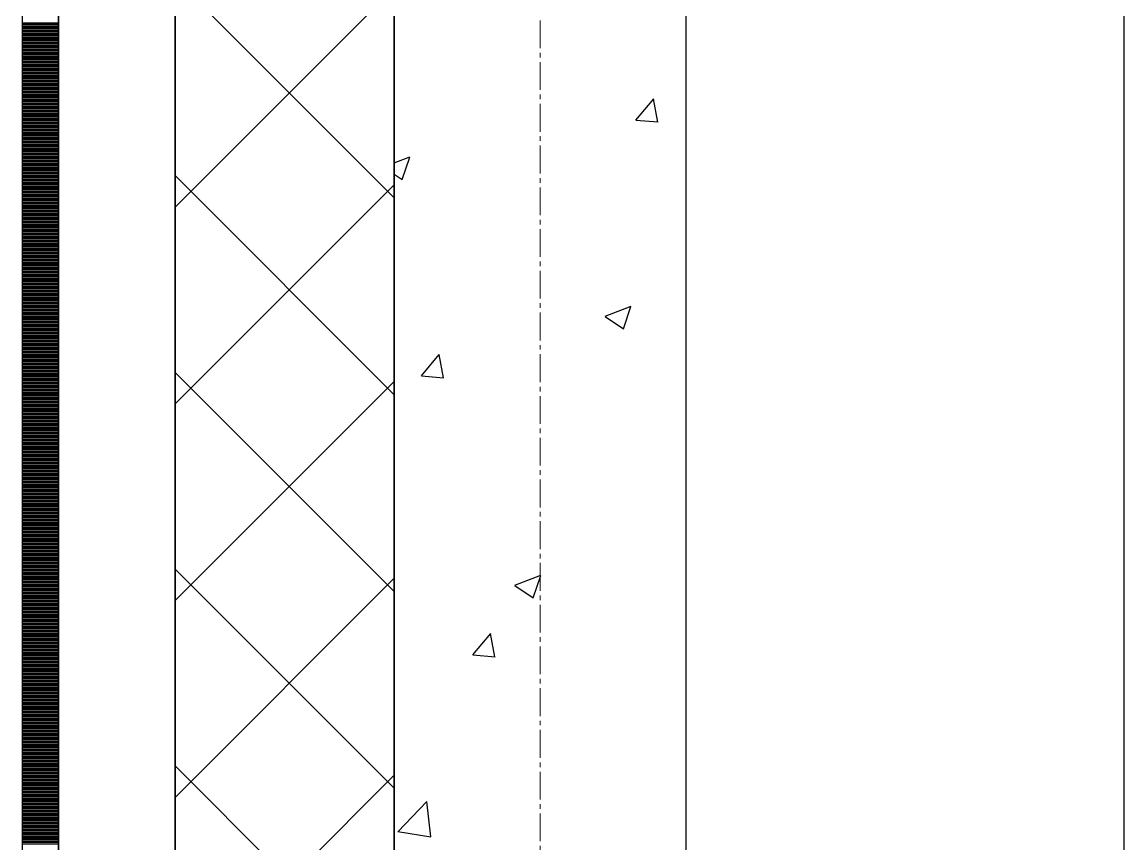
# Model space of a CAD drawing. Header units: millimetres. Extents: x -231292 to 573618, y -153144 to 564035.
# Drawn here: x 8548 to 9303, y 240445 to 241008 of the extents above; entities that cross this region are included whole.
import ezdxf

# ---------------------------------------------------------------- set-up
doc = ezdxf.new("R2010")
doc.units = ezdxf.units.MM
doc.linetypes.add('CENTER2', pattern=[28.575, 19.05, -3.175, 3.175, -3.175])
doc.layers.get('0').update_dxf_attribs({"color": 250})
for name, color, linetype, lineweight in [('АР_Стены ПЕНОблок', 250, 'Continuous', 20), ('АР_Тонкая', 250, 'Continuous', 5), ('АР_Утеплитель', 250, 'Continuous', 0), ('АР_Штриховка', 250, 'Continuous', 0), ('РД_Оси_100', 250, 'Continuous', 0)]:
    doc.layers.add(name, color=color, linetype=linetype, lineweight=lineweight)
doc.layers.add('КР_Балки-0.5', color=60, linetype='Continuous', lineweight=50, plot=False)

# ---------------------------------------------------------------- blocks, each defined once
blk = doc.blocks.new('оси_рен')
at = {"layer": 'РД_Оси_100', "color": 251, "linetype": 'CENTER2', "true_color": 0x636466}
blk.add_line((1195652.916, 135558.25), (1195652.916, 223268.25), dxfattribs=at)

msp = doc.modelspace()

# ---------------------------------------------------------------- linework, layer by layer
at = {"layer": 'АР_Стены ПЕНОблок', "color": 18, "linetype": 'Continuous', "lineweight": 25, "true_color": 0x000000}
for p, q in [((8803.243, 263866.253), (8803.243, 187666.253)), ((9003.243, 187666.253), (9003.243, 263866.253))]:
    msp.add_line(p, q, dxfattribs=at)
at = {"layer": 'АР_Тонкая', "color": 18, "linetype": 'Continuous', "lineweight": 25, "true_color": 0x000000}
for p, q in [((8548.243, 263866.253), (8548.243, 187666.253)), ((8573.243, 263866.253), (8573.243, 187666.253)), ((8573.243, 187666.253), (8573.243, 263866.253)), ((8653.243, 187666.253), (8653.243, 263866.253))]:
    msp.add_line(p, q, dxfattribs=at)
at = {"layer": 'АР_Утеплитель', "color": 18, "linetype": 'Continuous', "lineweight": 25, "true_color": 0x000000}
for p, q in [((8653.243, 263866.253), (8653.243, 187666.253)), ((8803.243, 187666.253), (8803.243, 263866.253))]:
    msp.add_line(p, q, dxfattribs=at)
at = {"layer": 'АР_Штриховка', "color": 18, "linetype": 'Continuous', "lineweight": 25, "true_color": 0x000000}
for p, q in [((8803.243, 240887.082), (8653.243, 241037.082)), ((8653.243, 240880.795), (8803.243, 241030.795)), ((8548.243, 241007.002), (8573.243, 241007.002)), ((8548.243, 241006.002), (8573.243, 241006.002)), ((8548.243, 241005.002), (8573.243, 241005.002)), ((8548.243, 241004.002), (8573.243, 241004.002)), ((8548.243, 241003.002), (8573.243, 241003.002)), ((8548.243, 241002.002), (8573.243, 241002.002)), ((8548.243, 241001.002), (8573.243, 241001.002)), ((8548.243, 241000.002), (8573.243, 241000.002)), ((8548.243, 240999.002), (8573.243, 240999.002)), ((8548.243, 240998.002), (8573.243, 240998.002)), ((8548.243, 240997.002), (8573.243, 240997.002)), ((8548.243, 240996.002), (8573.243, 240996.002)), ((8548.243, 240995.002), (8573.243, 240995.002)), ((8548.243, 240994.002), (8573.243, 240994.002)), ((8548.243, 240993.002), (8573.243, 240993.002)), ((8548.243, 240992.002), (8573.243, 240992.002)), ((8548.243, 240991.002), (8573.243, 240991.002)), ((8548.243, 240990.002), (8573.243, 240990.002)), ((8548.243, 240989.002), (8573.243, 240989.002)), ((8548.243, 240988.002), (8573.243, 240988.002)), ((8548.243, 240987.002), (8573.243, 240987.002)), ((8548.243, 240986.002), (8573.243, 240986.002)), ((8548.243, 240985.002), (8573.243, 240985.002)), ((8548.243, 240984.002), (8573.243, 240984.002)), ((8548.243, 240983.002), (8573.243, 240983.002)), ((8548.243, 240982.002), (8573.243, 240982.002)), ((8548.243, 240981.002), (8573.243, 240981.002)), ((8548.243, 240980.002), (8573.243, 240980.002)), ((8548.243, 240979.002), (8573.243, 240979.002)), ((8548.243, 240978.002), (8573.243, 240978.002)), ((8548.243, 240977.002), (8573.243, 240977.002)), ((8548.243, 240976.002), (8573.243, 240976.002)), ((8548.243, 240975.002), (8573.243, 240975.002)), ((8548.243, 240974.002), (8573.243, 240974.002)), ((8548.243, 240973.002), (8573.243, 240973.002)), ((8548.243, 240972.002), (8573.243, 240972.002)), ((8548.243, 240971.002), (8573.243, 240971.002)), ((8548.243, 240970.002), (8573.243, 240970.002)), ((8548.243, 240969.002), (8573.243, 240969.002)), ((8548.243, 240968.002), (8573.243, 240968.002)), ((8548.243, 240967.002), (8573.243, 240967.002)), ((8548.243, 240966.002), (8573.243, 240966.002)), ((8548.243, 240965.002), (8573.243, 240965.002)), ((8548.243, 240964.002), (8573.243, 240964.002)), ((8548.243, 240963.002), (8573.243, 240963.002)), ((8548.243, 240962.002), (8573.243, 240962.002)), ((8548.243, 240961.002), (8573.243, 240961.002)), ((8548.243, 240960.002), (8573.243, 240960.002)), ((8548.243, 240959.002), (8573.243, 240959.002)), ((8548.243, 240958.002), (8573.243, 240958.002)), ((8548.243, 240957.002), (8573.243, 240957.002)), ((8548.243, 240956.002), (8573.243, 240956.002)), ((8548.243, 240955.002), (8573.243, 240955.002)), ((8548.243, 240954.002), (8573.243, 240954.002)), ((8548.243, 240953.002), (8573.243, 240953.002)), ((8548.243, 240952.002), (8573.243, 240952.002)), ((8548.243, 240951.002), (8573.243, 240951.002)), ((8968.83, 240940.425), (8981.075, 240955.019)), ((8983.885, 240939.064), (8980.948, 240954.985)), ((8548.243, 240950.002), (8573.243, 240950.002)), ((8548.243, 240949.002), (8573.243, 240949.002)), ((8548.243, 240948.002), (8573.243, 240948.002)), ((8548.243, 240947.002), (8573.243, 240947.002)), ((8548.243, 240946.002), (8573.243, 240946.002)), ((8548.243, 240945.002), (8573.243, 240945.002)), ((8548.243, 240944.002), (8573.243, 240944.002)), ((8548.243, 240943.002), (8573.243, 240943.002)), ((8548.243, 240942.002), (8573.243, 240942.002)), ((8548.243, 240941.002), (8573.243, 240941.002)), ((8548.243, 240940.002), (8573.243, 240940.002)), ((8548.243, 240939.002), (8573.243, 240939.002)), ((8548.243, 240938.002), (8573.243, 240938.002)), ((8548.243, 240937.002), (8573.243, 240937.002)), ((8548.243, 240936.002), (8573.243, 240936.002)), ((8968.829, 240940.415), (8984.011, 240939.087)), ((8548.243, 240935.002), (8573.243, 240935.002)), ((8548.243, 240934.002), (8573.243, 240934.002)), ((8548.243, 240933.002), (8573.243, 240933.002)), ((8548.243, 240932.002), (8573.243, 240932.002)), ((8548.243, 240931.002), (8573.243, 240931.002)), ((8548.243, 240930.002), (8573.243, 240930.002)), ((8548.243, 240929.002), (8573.243, 240929.002)), ((8548.243, 240928.002), (8573.243, 240928.002)), ((8548.243, 240927.002), (8573.243, 240927.002)), ((8548.243, 240926.002), (8573.243, 240926.002)), ((8548.243, 240925.002), (8573.243, 240925.002)), ((8548.243, 240924.002), (8573.243, 240924.002)), ((8548.243, 240923.002), (8573.243, 240923.002)), ((8548.243, 240922.002), (8573.243, 240922.002)), ((8548.243, 240921.002), (8573.243, 240921.002)), ((8548.243, 240920.002), (8573.243, 240920.002)), ((8548.243, 240919.002), (8573.243, 240919.002)), ((8548.243, 240918.002), (8573.243, 240918.002)), ((8548.243, 240917.002), (8573.243, 240917.002)), ((8548.243, 240916.002), (8573.243, 240916.002)), ((8548.243, 240915.002), (8573.243, 240915.002)), ((8548.243, 240914.002), (8573.243, 240914.002)), ((8803.243, 240911.188), (8813.945, 240915.296)), ((8808.709, 240899.733), (8813.859, 240915.082)), ((8548.243, 240913.002), (8573.243, 240913.002)), ((8548.243, 240912.002), (8573.243, 240912.002)), ((8548.243, 240911.002), (8573.243, 240911.002)), ((8548.243, 240910.002), (8573.243, 240910.002)), ((8548.243, 240909.002), (8573.243, 240909.002)), ((8548.243, 240908.002), (8573.243, 240908.002)), ((8548.243, 240907.002), (8573.243, 240907.002)), ((8548.243, 240906.002), (8573.243, 240906.002)), ((8548.243, 240905.002), (8573.243, 240905.002)), ((8548.243, 240904.002), (8573.243, 240904.002)), ((8548.243, 240903.002), (8573.243, 240903.002)), ((8548.243, 240902.002), (8573.243, 240902.002)), ((8548.243, 240901.002), (8573.243, 240901.002)), ((8548.243, 240900.002), (8573.243, 240900.002)), ((8548.243, 240899.002), (8573.243, 240899.002)), ((8803.243, 240752.378), (8653.243, 240902.378)), ((8803.243, 240903.416), (8808.699, 240899.736)), ((8548.243, 240898.002), (8573.243, 240898.002)), ((8548.243, 240897.002), (8573.243, 240897.002)), ((8548.243, 240896.002), (8573.243, 240896.002)), ((8548.243, 240895.002), (8573.243, 240895.002)), ((8548.243, 240894.002), (8573.243, 240894.002)), ((8548.243, 240893.002), (8573.243, 240893.002)), ((8548.243, 240892.002), (8573.243, 240892.002)), ((8548.243, 240891.002), (8573.243, 240891.002)), ((8653.243, 240746.091), (8803.243, 240896.091)), ((8548.243, 240890.002), (8573.243, 240890.002)), ((8548.243, 240889.002), (8573.243, 240889.002)), ((8548.243, 240888.002), (8573.243, 240888.002)), ((8548.243, 240887.002), (8573.243, 240887.002)), ((8548.243, 240886.002), (8573.243, 240886.002)), ((8548.243, 240885.002), (8573.243, 240885.002)), ((8548.243, 240884.002), (8573.243, 240884.002)), ((8548.243, 240883.002), (8573.243, 240883.002)), ((8548.243, 240882.002), (8573.243, 240882.002)), ((8548.243, 240881.002), (8573.243, 240881.002)), ((8548.243, 240880.002), (8573.243, 240880.002)), ((8548.243, 240879.002), (8573.243, 240879.002)), ((8548.243, 240878.002), (8573.243, 240878.002)), ((8548.243, 240877.002), (8573.243, 240877.002)), ((8548.243, 240876.002), (8573.243, 240876.002)), ((8548.243, 240875.002), (8573.243, 240875.002)), ((8548.243, 240874.002), (8573.243, 240874.002)), ((8548.243, 240873.002), (8573.243, 240873.002)), ((8548.243, 240872.002), (8573.243, 240872.002)), ((8548.243, 240871.002), (8573.243, 240871.002)), ((8548.243, 240870.002), (8573.243, 240870.002)), ((8548.243, 240869.002), (8573.243, 240869.002)), ((8548.243, 240868.002), (8573.243, 240868.002)), ((8548.243, 240867.002), (8573.243, 240867.002)), ((8548.243, 240866.002), (8573.243, 240866.002)), ((8548.243, 240865.002), (8573.243, 240865.002)), ((8548.243, 240864.002), (8573.243, 240864.002)), ((8548.243, 240863.002), (8573.243, 240863.002)), ((8548.243, 240862.002), (8573.243, 240862.002)), ((8548.243, 240861.002), (8573.243, 240861.002)), ((8548.243, 240860.002), (8573.243, 240860.002)), ((8548.243, 240859.002), (8573.243, 240859.002)), ((8548.243, 240858.002), (8573.243, 240858.002)), ((8548.243, 240857.002), (8573.243, 240857.002)), ((8548.243, 240856.002), (8573.243, 240856.002)), ((8548.243, 240855.002), (8573.243, 240855.002)), ((8548.243, 240854.002), (8573.243, 240854.002)), ((8548.243, 240853.002), (8573.243, 240853.002)), ((8548.243, 240852.002), (8573.243, 240852.002)), ((8548.243, 240851.002), (8573.243, 240851.002)), ((8548.243, 240850.002), (8573.243, 240850.002)), ((8548.243, 240849.002), (8573.243, 240849.002)), ((8548.243, 240848.002), (8573.243, 240848.002)), ((8548.243, 240847.002), (8573.243, 240847.002)), ((8548.243, 240846.002), (8573.243, 240846.002)), ((8548.243, 240845.002), (8573.243, 240845.002)), ((8548.243, 240844.002), (8573.243, 240844.002)), ((8548.243, 240843.002), (8573.243, 240843.002)), ((8548.243, 240842.002), (8573.243, 240842.002)), ((8548.243, 240841.002), (8573.243, 240841.002)), ((8548.243, 240840.002), (8573.243, 240840.002)), ((8548.243, 240839.002), (8573.243, 240839.002)), ((8548.243, 240838.002), (8573.243, 240838.002)), ((8548.243, 240837.002), (8573.243, 240837.002)), ((8548.243, 240836.002), (8573.243, 240836.002)), ((8548.243, 240835.002), (8573.243, 240835.002)), ((8548.243, 240834.002), (8573.243, 240834.002)), ((8548.243, 240833.002), (8573.243, 240833.002)), ((8548.243, 240832.002), (8573.243, 240832.002)), ((8548.243, 240831.002), (8573.243, 240831.002)), ((8548.243, 240830.002), (8573.243, 240830.002)), ((8548.243, 240829.002), (8573.243, 240829.002)), ((8548.243, 240828.002), (8573.243, 240828.002)), ((8548.243, 240827.002), (8573.243, 240827.002)), ((8548.243, 240826.002), (8573.243, 240826.002)), ((8548.243, 240825.002), (8573.243, 240825.002)), ((8548.243, 240824.002), (8573.243, 240824.002)), ((8548.243, 240823.002), (8573.243, 240823.002)), ((8548.243, 240822.002), (8573.243, 240822.002)), ((8548.243, 240821.002), (8573.243, 240821.002)), ((8548.243, 240820.002), (8573.243, 240820.002)), ((8548.243, 240819.002), (8573.243, 240819.002)), ((8548.243, 240818.002), (8573.243, 240818.002)), ((8548.243, 240817.002), (8573.243, 240817.002)), ((8548.243, 240816.002), (8573.243, 240816.002)), ((8548.243, 240815.002), (8573.243, 240815.002)), ((8548.243, 240814.002), (8573.243, 240814.002)), ((8548.243, 240813.002), (8573.243, 240813.002)), ((8548.243, 240812.002), (8573.243, 240812.002)), ((8548.243, 240811.002), (8573.243, 240811.002)), ((8548.243, 240810.002), (8573.243, 240810.002)), ((8548.243, 240809.002), (8573.243, 240809.002)), ((8548.243, 240808.002), (8573.243, 240808.002)), ((8947.774, 240806.204), (8965.559, 240813.031)), ((8960.323, 240797.468), (8965.473, 240812.817)), ((8548.243, 240807.002), (8573.243, 240807.002)), ((8548.243, 240806.002), (8573.243, 240806.002)), ((8548.243, 240805.002), (8573.243, 240805.002)), ((8548.243, 240804.002), (8573.243, 240804.002)), ((8548.243, 240803.002), (8573.243, 240803.002)), ((8548.243, 240802.002), (8573.243, 240802.002)), ((8548.243, 240801.002), (8573.243, 240801.002)), ((8548.243, 240800.002), (8573.243, 240800.002)), ((8947.679, 240805.993), (8960.313, 240797.47)), ((8548.243, 240799.002), (8573.243, 240799.002)), ((8548.243, 240798.002), (8573.243, 240798.002)), ((8548.243, 240797.002), (8573.243, 240797.002)), ((8548.243, 240796.002), (8573.243, 240796.002)), ((8548.243, 240795.002), (8573.243, 240795.002)), ((8548.243, 240794.002), (8573.243, 240794.002)), ((8548.243, 240793.002), (8573.243, 240793.002)), ((8548.243, 240792.002), (8573.243, 240792.002)), ((8548.243, 240791.002), (8573.243, 240791.002)), ((8548.243, 240790.002), (8573.243, 240790.002)), ((8548.243, 240789.002), (8573.243, 240789.002)), ((8548.243, 240788.002), (8573.243, 240788.002)), ((8548.243, 240787.002), (8573.243, 240787.002)), ((8548.243, 240786.002), (8573.243, 240786.002)), ((8548.243, 240785.002), (8573.243, 240785.002)), ((8548.243, 240784.002), (8573.243, 240784.002)), ((8548.243, 240783.002), (8573.243, 240783.002)), ((8548.243, 240782.002), (8573.243, 240782.002)), ((8548.243, 240781.002), (8573.243, 240781.002)), ((8548.243, 240780.002), (8573.243, 240780.002)), ((8548.243, 240779.002), (8573.243, 240779.002)), ((8548.243, 240778.002), (8573.243, 240778.002)), ((8821.888, 240765.308), (8834.133, 240779.901)), ((8836.943, 240763.946), (8834.007, 240779.867)), ((8548.243, 240777.002), (8573.243, 240777.002)), ((8548.243, 240776.002), (8573.243, 240776.002)), ((8548.243, 240775.002), (8573.243, 240775.002)), ((8548.243, 240774.002), (8573.243, 240774.002)), ((8548.243, 240773.002), (8573.243, 240773.002)), ((8548.243, 240772.002), (8573.243, 240772.002)), ((8548.243, 240771.002), (8573.243, 240771.002)), ((8548.243, 240770.002), (8573.243, 240770.002)), ((8548.243, 240769.002), (8573.243, 240769.002)), ((8548.243, 240768.002), (8573.243, 240768.002)), ((8548.243, 240767.002), (8573.243, 240767.002)), ((8548.243, 240766.002), (8573.243, 240766.002)), ((8548.243, 240765.002), (8573.243, 240765.002)), ((8548.243, 240764.002), (8573.243, 240764.002)), ((8548.243, 240763.002), (8573.243, 240763.002)), ((8803.243, 240617.674), (8653.243, 240767.674)), ((8821.887, 240765.298), (8837.069, 240763.969)), ((8548.243, 240762.002), (8573.243, 240762.002)), ((8548.243, 240761.002), (8573.243, 240761.002)), ((8548.243, 240760.002), (8573.243, 240760.002)), ((8548.243, 240759.002), (8573.243, 240759.002)), ((8548.243, 240758.002), (8573.243, 240758.002)), ((8548.243, 240757.002), (8573.243, 240757.002)), ((8548.243, 240756.002), (8573.243, 240756.002)), ((8548.243, 240755.002), (8573.243, 240755.002)), ((8653.243, 240611.387), (8803.243, 240761.387)), ((8548.243, 240754.002), (8573.243, 240754.002)), ((8548.243, 240753.002), (8573.243, 240753.002)), ((8548.243, 240752.002), (8573.243, 240752.002)), ((8548.243, 240751.002), (8573.243, 240751.002)), ((8548.243, 240750.002), (8573.243, 240750.002)), ((8548.243, 240749.002), (8573.243, 240749.002)), ((8548.243, 240748.002), (8573.243, 240748.002)), ((8548.243, 240747.002), (8573.243, 240747.002)), ((8548.243, 240746.002), (8573.243, 240746.002)), ((8548.243, 240745.002), (8573.243, 240745.002)), ((8548.243, 240744.002), (8573.243, 240744.002)), ((8548.243, 240743.002), (8573.243, 240743.002)), ((8548.243, 240742.002), (8573.243, 240742.002)), ((8548.243, 240741.002), (8573.243, 240741.002)), ((8548.243, 240740.002), (8573.243, 240740.002)), ((8548.243, 240739.002), (8573.243, 240739.002)), ((8548.243, 240738.002), (8573.243, 240738.002)), ((8548.243, 240737.002), (8573.243, 240737.002)), ((8548.243, 240736.002), (8573.243, 240736.002)), ((8548.243, 240735.002), (8573.243, 240735.002)), ((8548.243, 240734.002), (8573.243, 240734.002)), ((8548.243, 240733.002), (8573.243, 240733.002)), ((8548.243, 240732.002), (8573.243, 240732.002)), ((8548.243, 240731.002), (8573.243, 240731.002)), ((8548.243, 240730.002), (8573.243, 240730.002)), ((8548.243, 240729.002), (8573.243, 240729.002)), ((8548.243, 240728.002), (8573.243, 240728.002)), ((8548.243, 240727.002), (8573.243, 240727.002)), ((8548.243, 240726.002), (8573.243, 240726.002)), ((8548.243, 240725.002), (8573.243, 240725.002)), ((8548.243, 240724.002), (8573.243, 240724.002)), ((8548.243, 240723.002), (8573.243, 240723.002)), ((8548.243, 240722.002), (8573.243, 240722.002)), ((8548.243, 240721.002), (8573.243, 240721.002)), ((8548.243, 240720.002), (8573.243, 240720.002)), ((8548.243, 240719.002), (8573.243, 240719.002)), ((8548.243, 240718.002), (8573.243, 240718.002)), ((8548.243, 240717.002), (8573.243, 240717.002)), ((8548.243, 240716.002), (8573.243, 240716.002)), ((8548.243, 240715.002), (8573.243, 240715.002)), ((8548.243, 240714.002), (8573.243, 240714.002)), ((8548.243, 240713.002), (8573.243, 240713.002)), ((8548.243, 240712.002), (8573.243, 240712.002)), ((8548.243, 240711.002), (8573.243, 240711.002)), ((8548.243, 240710.002), (8573.243, 240710.002)), ((8548.243, 240709.002), (8573.243, 240709.002)), ((8548.243, 240708.002), (8573.243, 240708.002)), ((8548.243, 240707.002), (8573.243, 240707.002)), ((8548.243, 240706.002), (8573.243, 240706.002)), ((8548.243, 240705.002), (8573.243, 240705.002)), ((8548.243, 240704.002), (8573.243, 240704.002)), ((8548.243, 240703.002), (8573.243, 240703.002)), ((8548.243, 240702.002), (8573.243, 240702.002)), ((8548.243, 240701.002), (8573.243, 240701.002)), ((8548.243, 240700.002), (8573.243, 240700.002)), ((8548.243, 240699.002), (8573.243, 240699.002)), ((8548.243, 240698.002), (8573.243, 240698.002)), ((8548.243, 240697.002), (8573.243, 240697.002)), ((8548.243, 240696.002), (8573.243, 240696.002)), ((8548.243, 240695.002), (8573.243, 240695.002)), ((8548.243, 240694.002), (8573.243, 240694.002)), ((8548.243, 240693.002), (8573.243, 240693.002)), ((8548.243, 240692.002), (8573.243, 240692.002)), ((8548.243, 240691.002), (8573.243, 240691.002)), ((8548.243, 240690.002), (8573.243, 240690.002)), ((8548.243, 240689.002), (8573.243, 240689.002)), ((8548.243, 240688.002), (8573.243, 240688.002)), ((8548.243, 240687.002), (8573.243, 240687.002)), ((8548.243, 240686.002), (8573.243, 240686.002)), ((8548.243, 240685.002), (8573.243, 240685.002)), ((8548.243, 240684.002), (8573.243, 240684.002)), ((8548.243, 240683.002), (8573.243, 240683.002)), ((8548.243, 240682.002), (8573.243, 240682.002)), ((8548.243, 240681.002), (8573.243, 240681.002)), ((8548.243, 240680.002), (8573.243, 240680.002)), ((8548.243, 240679.002), (8573.243, 240679.002)), ((8548.243, 240678.002), (8573.243, 240678.002)), ((8548.243, 240677.002), (8573.243, 240677.002)), ((8548.243, 240676.002), (8573.243, 240676.002)), ((8548.243, 240675.002), (8573.243, 240675.002)), ((8548.243, 240674.002), (8573.243, 240674.002)), ((8548.243, 240673.002), (8573.243, 240673.002)), ((8548.243, 240672.002), (8573.243, 240672.002)), ((8548.243, 240671.002), (8573.243, 240671.002)), ((8548.243, 240670.002), (8573.243, 240670.002)), ((8548.243, 240669.002), (8573.243, 240669.002)), ((8548.243, 240668.002), (8573.243, 240668.002)), ((8548.243, 240667.002), (8573.243, 240667.002)), ((8548.243, 240666.002), (8573.243, 240666.002)), ((8548.243, 240665.002), (8573.243, 240665.002)), ((8548.243, 240664.002), (8573.243, 240664.002)), ((8548.243, 240663.002), (8573.243, 240663.002)), ((8548.243, 240662.002), (8573.243, 240662.002)), ((8548.243, 240661.002), (8573.243, 240661.002)), ((8548.243, 240660.002), (8573.243, 240660.002)), ((8548.243, 240659.002), (8573.243, 240659.002)), ((8548.243, 240658.002), (8573.243, 240658.002)), ((8548.243, 240657.002), (8573.243, 240657.002)), ((8548.243, 240656.002), (8573.243, 240656.002)), ((8548.243, 240655.002), (8573.243, 240655.002)), ((8548.243, 240654.002), (8573.243, 240654.002)), ((8548.243, 240653.002), (8573.243, 240653.002)), ((8548.243, 240652.002), (8573.243, 240652.002)), ((8548.243, 240651.002), (8573.243, 240651.002)), ((8548.243, 240650.002), (8573.243, 240650.002)), ((8548.243, 240649.002), (8573.243, 240649.002)), ((8548.243, 240648.002), (8573.243, 240648.002)), ((8548.243, 240647.002), (8573.243, 240647.002)), ((8548.243, 240646.002), (8573.243, 240646.002)), ((8548.243, 240645.002), (8573.243, 240645.002)), ((8548.243, 240644.002), (8573.243, 240644.002)), ((8548.243, 240643.002), (8573.243, 240643.002)), ((8548.243, 240642.002), (8573.243, 240642.002)), ((8548.243, 240641.002), (8573.243, 240641.002)), ((8548.243, 240640.002), (8573.243, 240640.002)), ((8548.243, 240639.002), (8573.243, 240639.002)), ((8548.243, 240638.002), (8573.243, 240638.002)), ((8548.243, 240637.002), (8573.243, 240637.002)), ((8548.243, 240636.002), (8573.243, 240636.002)), ((8548.243, 240635.002), (8573.243, 240635.002)), ((8548.243, 240634.002), (8573.243, 240634.002)), ((8548.243, 240633.002), (8573.243, 240633.002)), ((8548.243, 240632.002), (8573.243, 240632.002)), ((8548.243, 240631.002), (8573.243, 240631.002)), ((8548.243, 240630.002), (8573.243, 240630.002)), ((8548.243, 240629.002), (8573.243, 240629.002)), ((8548.243, 240628.002), (8573.243, 240628.002)), ((8548.243, 240627.002), (8573.243, 240627.002)), ((8803.243, 240482.97), (8653.243, 240632.97)), ((8653.243, 240476.684), (8803.243, 240626.684)), ((8885.972, 240622.016), (8903.757, 240628.842)), ((8898.521, 240613.28), (8903.671, 240628.629)), ((8548.243, 240626.002), (8573.243, 240626.002)), ((8548.243, 240625.002), (8573.243, 240625.002)), ((8548.243, 240624.002), (8573.243, 240624.002)), ((8548.243, 240623.002), (8573.243, 240623.002)), ((8548.243, 240622.002), (8573.243, 240622.002)), ((8548.243, 240621.002), (8573.243, 240621.002)), ((8548.243, 240620.002), (8573.243, 240620.002)), ((8548.243, 240619.002), (8573.243, 240619.002)), ((8885.877, 240621.805), (8898.511, 240613.282)), ((8548.243, 240618.002), (8573.243, 240618.002)), ((8548.243, 240617.002), (8573.243, 240617.002)), ((8548.243, 240616.002), (8573.243, 240616.002)), ((8548.243, 240615.002), (8573.243, 240615.002)), ((8548.243, 240614.002), (8573.243, 240614.002)), ((8548.243, 240613.002), (8573.243, 240613.002)), ((8548.243, 240612.002), (8573.243, 240612.002)), ((8548.243, 240611.002), (8573.243, 240611.002)), ((8548.243, 240610.002), (8573.243, 240610.002)), ((8548.243, 240609.002), (8573.243, 240609.002)), ((8548.243, 240608.002), (8573.243, 240608.002)), ((8548.243, 240607.002), (8573.243, 240607.002)), ((8548.243, 240606.002), (8573.243, 240606.002)), ((8548.243, 240605.002), (8573.243, 240605.002)), ((8548.243, 240604.002), (8573.243, 240604.002)), ((8548.243, 240603.002), (8573.243, 240603.002)), ((8548.243, 240602.002), (8573.243, 240602.002)), ((8548.243, 240601.002), (8573.243, 240601.002)), ((8548.243, 240600.002), (8573.243, 240600.002)), ((8548.243, 240599.002), (8573.243, 240599.002)), ((8548.243, 240598.002), (8573.243, 240598.002)), ((8548.243, 240597.002), (8573.243, 240597.002)), ((8548.243, 240596.002), (8573.243, 240596.002)), ((8548.243, 240595.002), (8573.243, 240595.002)), ((8548.243, 240594.002), (8573.243, 240594.002)), ((8548.243, 240593.002), (8573.243, 240593.002)), ((8548.243, 240592.002), (8573.243, 240592.002)), ((8548.243, 240591.002), (8573.243, 240591.002)), ((8548.243, 240590.002), (8573.243, 240590.002)), ((8548.243, 240589.002), (8573.243, 240589.002)), ((8857.132, 240574.251), (8869.377, 240588.844)), ((8872.186, 240572.889), (8869.249, 240588.81)), ((8548.243, 240588.002), (8573.243, 240588.002)), ((8548.243, 240587.002), (8573.243, 240587.002)), ((8548.243, 240586.002), (8573.243, 240586.002)), ((8548.243, 240585.002), (8573.243, 240585.002)), ((8548.243, 240584.002), (8573.243, 240584.002)), ((8548.243, 240583.002), (8573.243, 240583.002)), ((8548.243, 240582.002), (8573.243, 240582.002)), ((8548.243, 240581.002), (8573.243, 240581.002)), ((8548.243, 240580.002), (8573.243, 240580.002)), ((8548.243, 240579.002), (8573.243, 240579.002)), ((8548.243, 240578.002), (8573.243, 240578.002)), ((8548.243, 240577.002), (8573.243, 240577.002)), ((8548.243, 240576.002), (8573.243, 240576.002)), ((8548.243, 240575.002), (8573.243, 240575.002)), ((8548.243, 240574.002), (8573.243, 240574.002)), ((8857.131, 240574.241), (8872.313, 240572.912)), ((8548.243, 240573.002), (8573.243, 240573.002)), ((8548.243, 240572.002), (8573.243, 240572.002)), ((8548.243, 240571.002), (8573.243, 240571.002)), ((8548.243, 240570.002), (8573.243, 240570.002)), ((8548.243, 240569.002), (8573.243, 240569.002)), ((8548.243, 240568.002), (8573.243, 240568.002)), ((8548.243, 240567.002), (8573.243, 240567.002)), ((8548.243, 240566.002), (8573.243, 240566.002)), ((8548.243, 240565.002), (8573.243, 240565.002)), ((8548.243, 240564.002), (8573.243, 240564.002)), ((8548.243, 240563.002), (8573.243, 240563.002)), ((8548.243, 240562.002), (8573.243, 240562.002)), ((8548.243, 240561.002), (8573.243, 240561.002)), ((8548.243, 240560.002), (8573.243, 240560.002)), ((8548.243, 240559.002), (8573.243, 240559.002)), ((8548.243, 240558.002), (8573.243, 240558.002)), ((8548.243, 240557.002), (8573.243, 240557.002)), ((8548.243, 240556.002), (8573.243, 240556.002)), ((8548.243, 240555.002), (8573.243, 240555.002)), ((8548.243, 240554.002), (8573.243, 240554.002)), ((8548.243, 240553.002), (8573.243, 240553.002)), ((8548.243, 240552.002), (8573.243, 240552.002)), ((8548.243, 240551.002), (8573.243, 240551.002)), ((8548.243, 240550.002), (8573.243, 240550.002)), ((8548.243, 240549.002), (8573.243, 240549.002)), ((8548.243, 240548.002), (8573.243, 240548.002)), ((8548.243, 240547.002), (8573.243, 240547.002)), ((8548.243, 240546.002), (8573.243, 240546.002)), ((8548.243, 240545.002), (8573.243, 240545.002)), ((8548.243, 240544.002), (8573.243, 240544.002)), ((8548.243, 240543.002), (8573.243, 240543.002)), ((8548.243, 240542.002), (8573.243, 240542.002)), ((8548.243, 240541.002), (8573.243, 240541.002)), ((8548.243, 240540.002), (8573.243, 240540.002)), ((8548.243, 240539.002), (8573.243, 240539.002)), ((8548.243, 240538.002), (8573.243, 240538.002)), ((8548.243, 240537.002), (8573.243, 240537.002)), ((8548.243, 240536.002), (8573.243, 240536.002)), ((8548.243, 240535.002), (8573.243, 240535.002)), ((8548.243, 240534.002), (8573.243, 240534.002)), ((8548.243, 240533.002), (8573.243, 240533.002)), ((8548.243, 240532.002), (8573.243, 240532.002)), ((8548.243, 240531.002), (8573.243, 240531.002)), ((8548.243, 240530.002), (8573.243, 240530.002)), ((8548.243, 240529.002), (8573.243, 240529.002)), ((8548.243, 240528.002), (8573.243, 240528.002)), ((8548.243, 240527.002), (8573.243, 240527.002)), ((8548.243, 240526.002), (8573.243, 240526.002)), ((8548.243, 240525.002), (8573.243, 240525.002)), ((8548.243, 240524.002), (8573.243, 240524.002)), ((8548.243, 240523.002), (8573.243, 240523.002)), ((8548.243, 240522.002), (8573.243, 240522.002)), ((8548.243, 240521.002), (8573.243, 240521.002)), ((8548.243, 240520.002), (8573.243, 240520.002)), ((8548.243, 240519.002), (8573.243, 240519.002)), ((8548.243, 240518.002), (8573.243, 240518.002)), ((8548.243, 240517.002), (8573.243, 240517.002)), ((8548.243, 240516.002), (8573.243, 240516.002)), ((8548.243, 240515.002), (8573.243, 240515.002)), ((8548.243, 240514.002), (8573.243, 240514.002)), ((8548.243, 240513.002), (8573.243, 240513.002)), ((8548.243, 240512.002), (8573.243, 240512.002)), ((8548.243, 240511.002), (8573.243, 240511.002)), ((8548.243, 240510.002), (8573.243, 240510.002)), ((8548.243, 240509.002), (8573.243, 240509.002)), ((8548.243, 240508.002), (8573.243, 240508.002)), ((8548.243, 240507.002), (8573.243, 240507.002)), ((8548.243, 240506.002), (8573.243, 240506.002)), ((8548.243, 240505.002), (8573.243, 240505.002)), ((8548.243, 240504.002), (8573.243, 240504.002)), ((8548.243, 240503.002), (8573.243, 240503.002)), ((8548.243, 240502.002), (8573.243, 240502.002)), ((8548.243, 240501.002), (8573.243, 240501.002)), ((8548.243, 240500.002), (8573.243, 240500.002)), ((8548.243, 240499.002), (8573.243, 240499.002)), ((8548.243, 240498.002), (8573.243, 240498.002)), ((8803.243, 240348.267), (8653.243, 240498.267)), ((8548.243, 240497.002), (8573.243, 240497.002)), ((8548.243, 240496.002), (8573.243, 240496.002)), ((8548.243, 240495.002), (8573.243, 240495.002)), ((8548.243, 240494.002), (8573.243, 240494.002)), ((8548.243, 240493.002), (8573.243, 240493.002)), ((8548.243, 240492.002), (8573.243, 240492.002)), ((8548.243, 240491.002), (8573.243, 240491.002)), ((8653.243, 240341.98), (8803.243, 240491.98)), ((8548.243, 240490.002), (8573.243, 240490.002)), ((8548.243, 240489.002), (8573.243, 240489.002)), ((8548.243, 240488.002), (8573.243, 240488.002)), ((8548.243, 240487.002), (8573.243, 240487.002)), ((8548.243, 240486.002), (8573.243, 240486.002)), ((8548.243, 240485.002), (8573.243, 240485.002)), ((8548.243, 240484.002), (8573.243, 240484.002)), ((8548.243, 240483.002), (8573.243, 240483.002)), ((8548.243, 240482.002), (8573.243, 240482.002)), ((8548.243, 240481.002), (8573.243, 240481.002)), ((8548.243, 240480.002), (8573.243, 240480.002)), ((8548.243, 240479.002), (8573.243, 240479.002)), ((8548.243, 240478.002), (8573.243, 240478.002)), ((8548.243, 240477.002), (8573.243, 240477.002)), ((8548.243, 240476.002), (8573.243, 240476.002)), ((8548.243, 240475.002), (8573.243, 240475.002)), ((8548.243, 240474.002), (8573.243, 240474.002)), ((8548.243, 240473.002), (8573.243, 240473.002)), ((8548.243, 240472.002), (8573.243, 240472.002)), ((8548.243, 240471.002), (8573.243, 240471.002)), ((8548.243, 240470.002), (8573.243, 240470.002)), ((8548.243, 240469.002), (8573.243, 240469.002)), ((8548.243, 240468.002), (8573.243, 240468.002)), ((8805.824, 240453.217), (8825.607, 240473.835)), ((8828.399, 240449.711), (8825.593, 240473.834)), ((8548.243, 240467.002), (8573.243, 240467.002)), ((8548.243, 240466.002), (8573.243, 240466.002)), ((8548.243, 240465.002), (8573.243, 240465.002)), ((8548.243, 240464.002), (8573.243, 240464.002)), ((8548.243, 240463.002), (8573.243, 240463.002)), ((8548.243, 240462.002), (8573.243, 240462.002)), ((8548.243, 240461.002), (8573.243, 240461.002)), ((8548.243, 240460.002), (8573.243, 240460.002)), ((8548.243, 240459.002), (8573.243, 240459.002)), ((8548.243, 240458.002), (8573.243, 240458.002)), ((8548.243, 240457.002), (8573.243, 240457.002)), ((8548.243, 240456.002), (8573.243, 240456.002)), ((8548.243, 240455.002), (8573.243, 240455.002)), ((8548.243, 240454.002), (8573.243, 240454.002)), ((8548.243, 240453.002), (8573.243, 240453.002)), ((8805.813, 240453.239), (8828.403, 240449.735)), ((8548.243, 240452.002), (8573.243, 240452.002)), ((8548.243, 240451.002), (8573.243, 240451.002)), ((8548.243, 240450.002), (8573.243, 240450.002)), ((8548.243, 240449.002), (8573.243, 240449.002)), ((8548.243, 240448.002), (8573.243, 240448.002)), ((8548.243, 240447.002), (8573.243, 240447.002)), ((8548.243, 240446.002), (8573.243, 240446.002)), ((8548.243, 240445.002), (8573.243, 240445.002))]:
    msp.add_line(p, q, dxfattribs=at)
at = {"layer": 'КР_Балки-0.5', "color": 18, "lineweight": 25, "ltscale": 200, "true_color": 0x000000}
for p, q in [((8803.244, 237366.253), (8803.244, 263866.253)), ((9303.244, 263866.253), (9303.244, 237366.253))]:
    msp.add_line(p, q, dxfattribs=at)

# ---------------------------------------------------------------- block references
at = {"rotation": 359.999868838025}
msp.add_blockref('оси_рен', (-1186750.035, 50655.808), dxfattribs=at)

doc.saveas('drawing.dxf')
